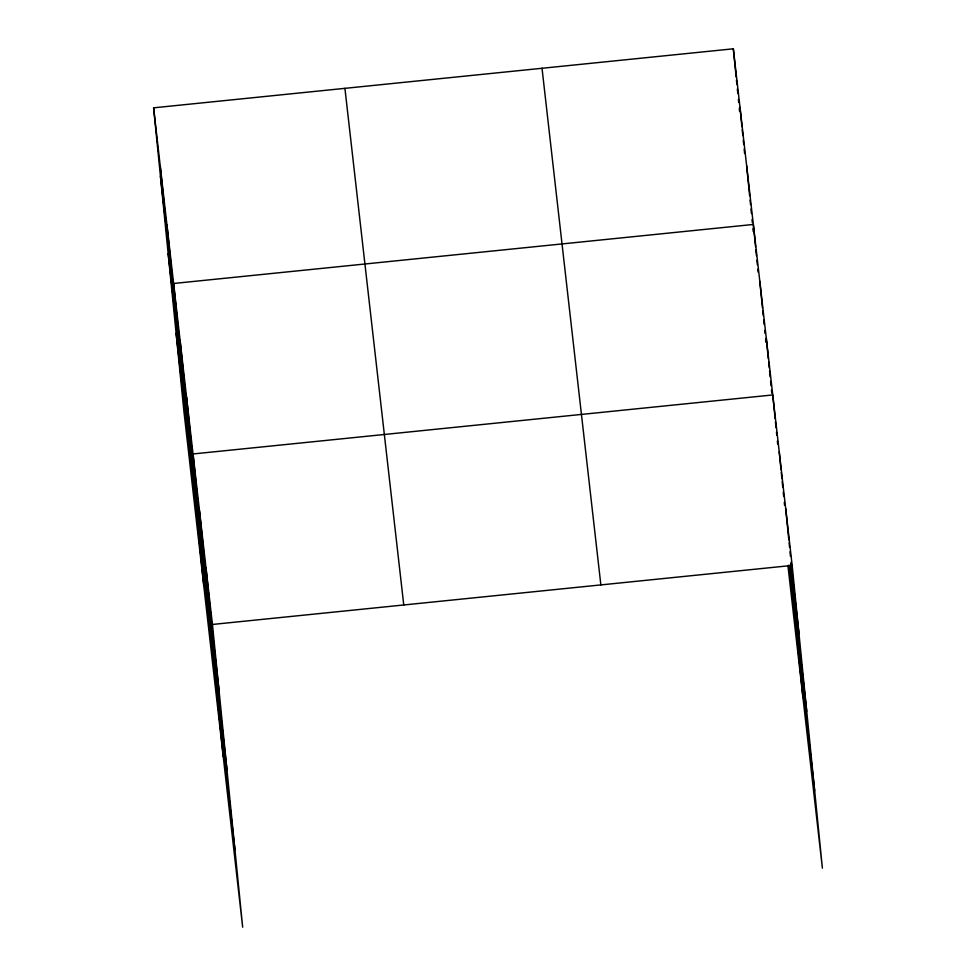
<?xml version="1.0" encoding="UTF-8"?>
<svg xmlns="http://www.w3.org/2000/svg" width="976" height="976" viewBox="0 0 976 976"><rect width="100%" height="100%" fill="white"/><g stroke="black" fill="none" stroke-linecap="round" stroke-linejoin="round"><path stroke-width="1.46" d="M153.61 107.824L212.451 624.457L242.67 927.2L183.83 410.567L153.61 107.824L733.33 48.8L792.17 565.433L822.39 868.176L787.986 566.08M212.451 624.457L792.17 565.433M790.999 563.628L799.002 633.912M790.206 566.153L806.725 711.223M788.95 565.055L814.679 790.877M542.022 68.271L600.862 584.917M344.918 88.34L403.759 604.986M160.442 176.29L219.283 692.936M168.165 253.601L227.005 770.247M176.107 333.255L234.948 849.889M785.704 508.606L788.815 539.874M789.12 542.851L789.56 547.316M790.011 551.782L790.45 556.247M791.048 562.2L792.536 577.084M779.226 451.778L781.007 469.639M781.312 472.616L781.898 478.569M782.203 481.546L782.789 487.5M783.24 491.977L783.691 496.442M784.277 502.396L784.582 505.373M775.139 418.765L772.76 394.951L193.028 453.962L223.248 756.705M775.432 421.742L776.03 427.695M776.469 432.161L776.762 435.137M777.36 441.091L777.665 444.068M789.852 566.287L802.98 697.694M766.282 338.123L768.368 358.961M768.661 361.937L769.259 367.891M769.552 370.868L770.149 376.821M770.589 381.287L771.04 385.752M771.479 390.217L771.784 393.194M759.816 281.283L762.488 308.087M762.781 311.063L763.232 315.529M763.671 319.994L764.123 324.459M764.72 330.413L765.013 333.389M765.611 339.343L765.904 342.32M755.57 246.782L753.338 224.456L173.618 283.479L203.838 586.222M755.863 249.758L756.461 255.724M756.9 260.189L757.352 264.655M757.791 269.12L758.096 272.097M746.664 165.908L749.641 195.676M750.093 200.141L750.532 204.606M750.983 209.071L751.422 213.537M752.02 219.502L752.313 222.479M752.911 228.433L753.204 231.41M740.003 107.348L741.931 126.709M742.236 129.686L742.821 135.64M743.273 140.105L743.712 144.57M744.163 149.035L744.603 153.5M733.33 48.8L736.16 77.08M736.453 80.056L736.904 84.534M737.344 88.999L737.795 93.464M738.381 99.418L738.686 102.395M739.271 108.348L739.576 111.325M205.973 567.629L212.817 636.108M199.507 510.802L206.339 579.268M186.562 397.134L193.394 465.613M180.084 340.307L186.916 408.785M166.945 224.919L173.777 293.398M160.284 166.371L167.116 234.85"/></g></svg>
